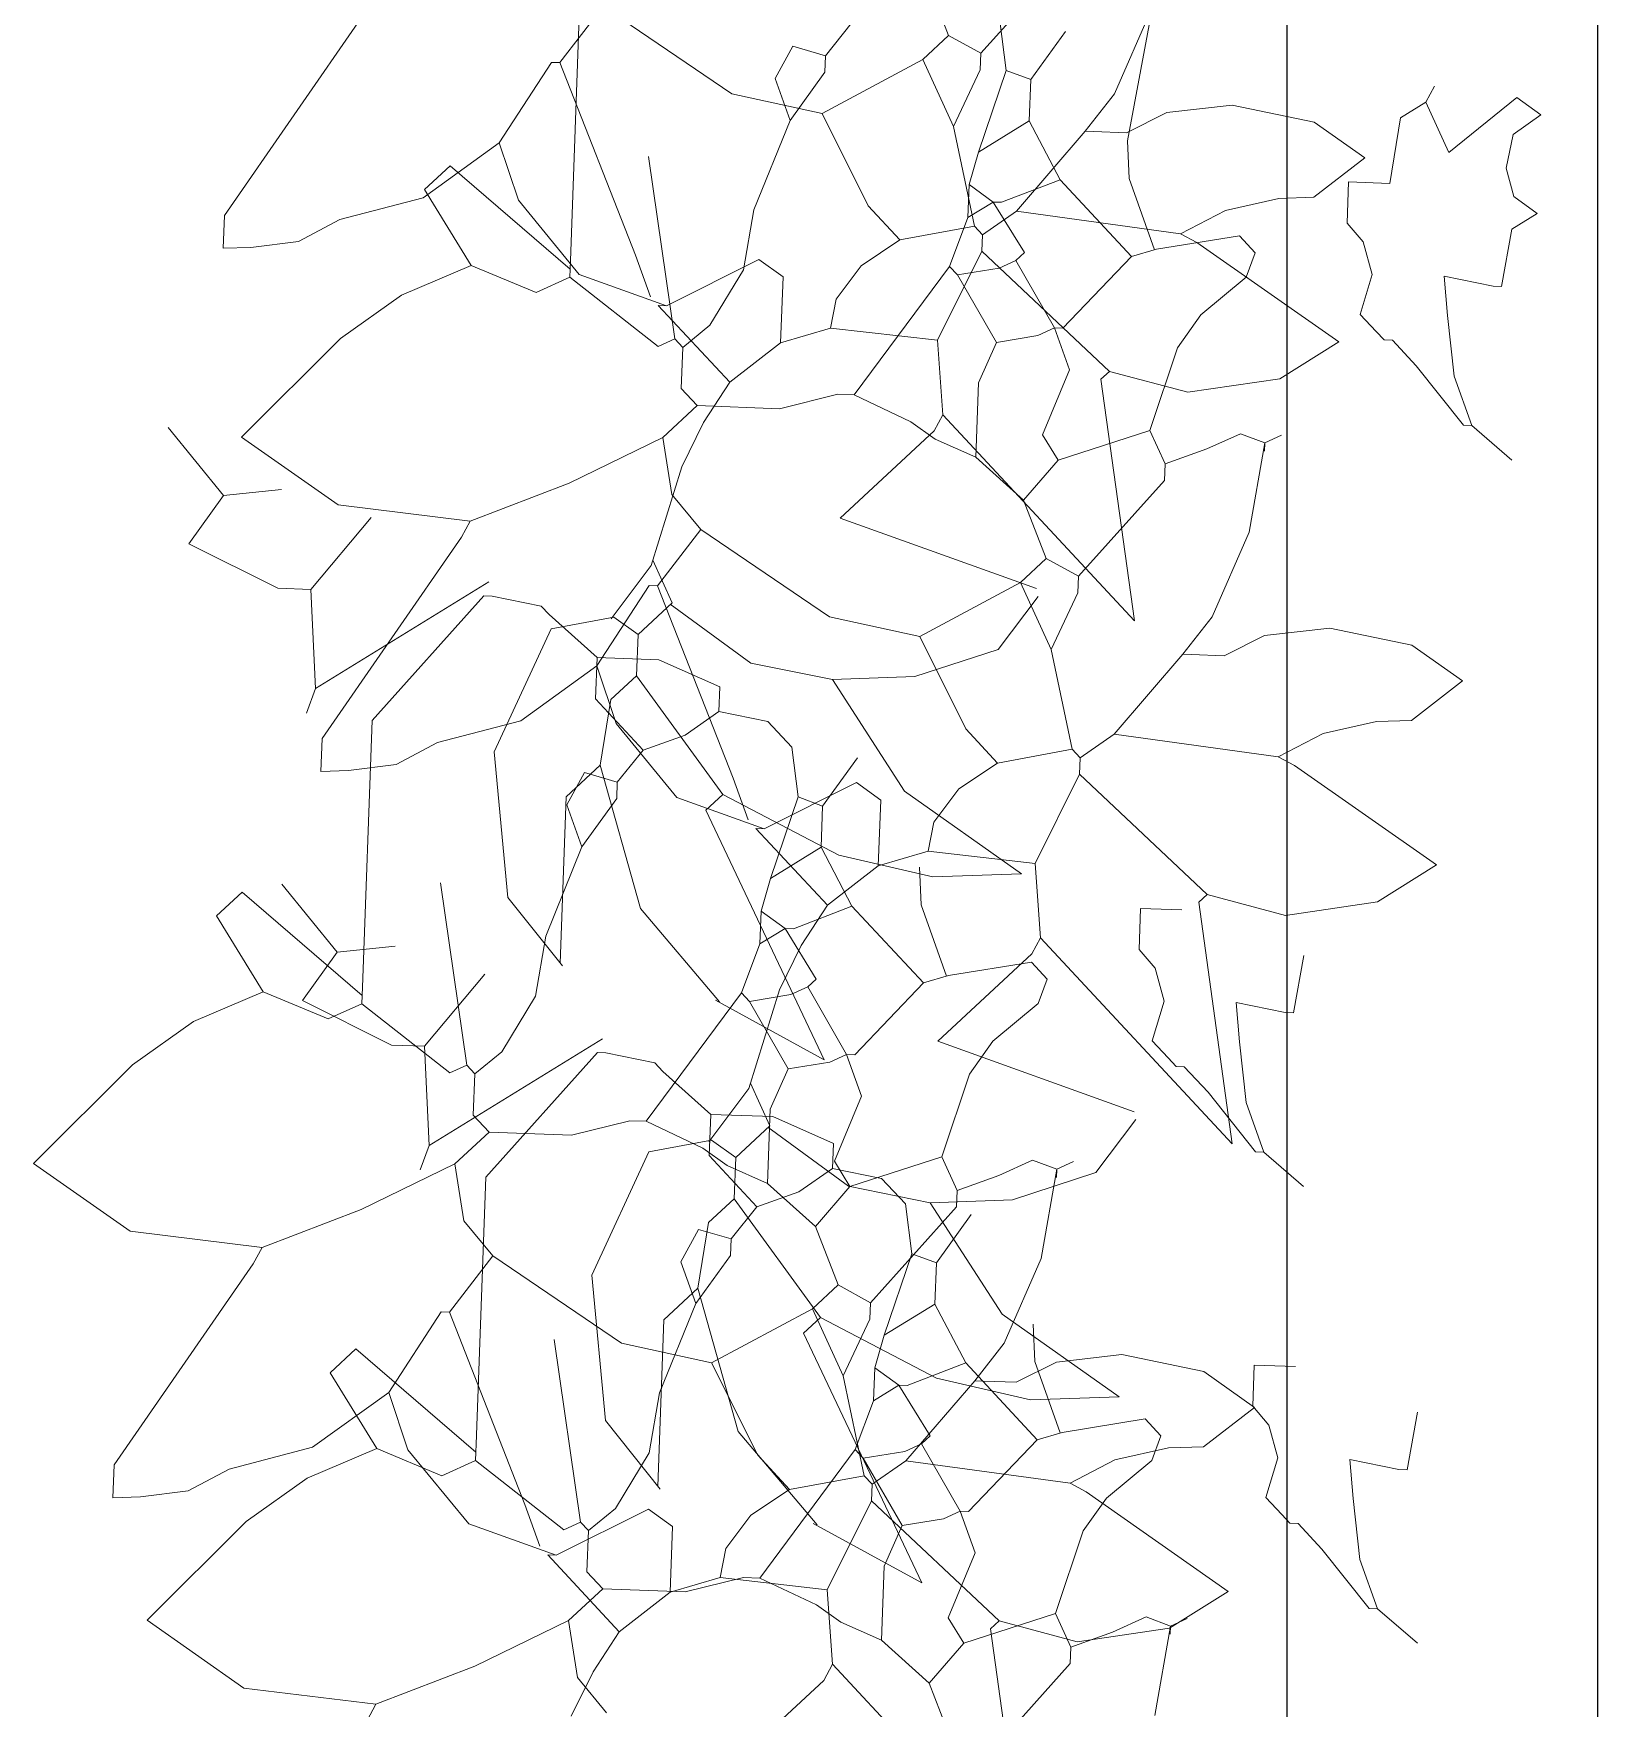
# Model space of a CAD drawing. Header units: millimetres. Extents: x 2667 to 2848, y -1 to 1765.
# Drawn here: x 2814.498 to 2815.001, y 1729.301 to 1729.84 of the extents above; entities that cross this region are included whole.
import ezdxf

# ---------------------------------------------------------------- set-up
doc = ezdxf.new("R2010")
doc.units = ezdxf.units.MM
doc.layers.add('PROIEZIONI', color=145, linetype='Continuous')
doc.layers.add('VERDE_giardino', color=74, linetype='Continuous', lineweight=9)

msp = doc.modelspace()

# ---------------------------------------------------------------- linework, layer by layer
at = {"layer": 'PROIEZIONI'}
for p, q in [((2814.90139, 1744.90356), (2814.90139, 1727.16743)), ((2815.00139, 1744.90356), (2815.00139, 1727.16743)), ((2814.90139, 1736.7425), (2814.90139, 1719.00637)), ((2815.00139, 1736.7425), (2815.00139, 1719.00637))]:
    msp.add_line(p, q, dxfattribs=at)
at = {"layer": 'VERDE_giardino'}
for p, q in [((2814.80301, 1729.83372), (2814.83067, 1729.86455)), ((2814.78533, 1729.85824), (2814.7926, 1729.83941)), ((2814.86003, 1729.85823), (2814.85015, 1729.80551)), ((2814.67407, 1729.85279), (2814.67094, 1729.76692)), ((2814.55963, 1729.78156), (2814.60444, 1729.84626)), ((2814.66756, 1729.83069), (2814.68149, 1729.84877)), ((2814.68149, 1729.84877), (2814.72292, 1729.82071)), ((2814.8091, 1729.84416), (2814.81117, 1729.82816)), ((2814.84598, 1729.82069), (2814.8579, 1729.84791)), ((2814.75296, 1729.83293), (2814.7613, 1729.84324)), ((2814.78436, 1729.83175), (2814.7926, 1729.83941)), ((2814.7926, 1729.83941), (2814.80301, 1729.83372)), ((2814.81902, 1729.82522), (2814.83021, 1729.84073)), ((2814.73677, 1729.82556), (2814.74246, 1729.83597)), ((2814.74246, 1729.83597), (2814.75296, 1729.83293)), ((2814.80282, 1729.82842), (2814.80301, 1729.83372)), ((2814.64804, 1729.80487), (2814.66491, 1729.83079)), ((2814.66491, 1729.83079), (2814.66756, 1729.83069)), ((2814.66756, 1729.83069), (2814.69184, 1729.76878)), ((2814.75189, 1729.81436), (2814.78436, 1729.83175)), ((2814.75277, 1729.82763), (2814.75296, 1729.83293)), ((2814.78436, 1729.83175), (2814.79419, 1729.81015)), ((2814.79419, 1729.81015), (2814.80282, 1729.82842)), ((2814.80225, 1729.80194), (2814.81117, 1729.82816)), ((2814.81117, 1729.82816), (2814.81902, 1729.82522)), ((2814.74159, 1729.81212), (2814.73677, 1729.82556)), ((2814.74159, 1729.81212), (2814.75277, 1729.82763)), ((2814.81854, 1729.81197), (2814.81902, 1729.82522)), ((2814.94898, 1729.82314), (2814.94613, 1729.81793)), ((2814.72292, 1729.82071), (2814.75189, 1729.81436)), ((2814.83659, 1729.80861), (2814.84598, 1729.82069)), ((2814.88384, 1729.81704), (2814.86286, 1729.81463)), ((2814.91024, 1729.81154), (2814.88384, 1729.81704)), ((2814.93799, 1729.81292), (2814.94613, 1729.81793)), ((2814.94613, 1729.81793), (2814.95351, 1729.80174)), ((2814.95351, 1729.80174), (2814.97539, 1729.81952)), ((2814.97539, 1729.81952), (2814.98314, 1729.81393)), ((2814.72992, 1729.78335), (2814.74159, 1729.81212)), ((2814.75189, 1729.81436), (2814.76672, 1729.78462)), ((2814.80225, 1729.80194), (2814.81854, 1729.81197)), ((2814.81854, 1729.81197), (2814.82847, 1729.79303)), ((2814.86286, 1729.81463), (2814.84984, 1729.80813)), ((2814.93457, 1729.79182), (2814.93799, 1729.81292)), ((2814.97424, 1729.80754), (2814.98314, 1729.81393)), ((2814.79419, 1729.81015), (2814.80098, 1729.77806)), ((2814.81443, 1729.78288), (2814.83659, 1729.80861)), ((2814.83659, 1729.80861), (2814.83925, 1729.80851)), ((2814.84984, 1729.80813), (2814.83925, 1729.80851)), ((2814.92651, 1729.80003), (2814.91024, 1729.81154)), ((2814.97195, 1729.79674), (2814.97424, 1729.80754)), ((2814.62352, 1729.78719), (2814.64804, 1729.80487)), ((2814.6542, 1729.7864), (2814.64804, 1729.80487)), ((2814.79922, 1729.79144), (2814.80225, 1729.80194)), ((2814.85015, 1729.80551), (2814.85072, 1729.79345)), ((2814.62401, 1729.78986), (2814.63225, 1729.79753)), ((2814.63225, 1729.79753), (2814.67085, 1729.76427)), ((2814.70452, 1729.74181), (2814.69605, 1729.80051)), ((2814.92651, 1729.80003), (2814.91013, 1729.78736)), ((2814.97446, 1729.78758), (2814.97195, 1729.79674)), ((2814.79883, 1729.78084), (2814.79922, 1729.79144)), ((2814.79922, 1729.79144), (2814.80697, 1729.78585)), ((2814.80962, 1729.78575), (2814.82847, 1729.79303)), ((2814.82847, 1729.79303), (2814.85145, 1729.76831)), ((2814.85072, 1729.79345), (2814.85891, 1729.77049)), ((2814.92083, 1729.77905), (2814.92132, 1729.7923)), ((2814.92132, 1729.7923), (2814.93457, 1729.79182)), ((2814.59672, 1729.7802), (2814.62352, 1729.78719)), ((2814.63904, 1729.76543), (2814.62401, 1729.78986)), ((2814.67375, 1729.76253), (2814.6542, 1729.7864)), ((2814.79883, 1729.78084), (2814.80697, 1729.78585)), ((2814.80697, 1729.78585), (2814.81699, 1729.76956)), ((2814.80697, 1729.78585), (2814.80962, 1729.78575)), ((2814.88166, 1729.78312), (2814.8989, 1729.78702)), ((2814.8989, 1729.78702), (2814.91013, 1729.78736)), ((2814.98198, 1729.78213), (2814.97446, 1729.78758)), ((2814.55924, 1729.77095), (2814.55963, 1729.78156)), ((2814.59672, 1729.7802), (2814.5835, 1729.77313)), ((2814.72992, 1729.78335), (2814.72668, 1729.76407)), ((2814.76672, 1729.78462), (2814.77694, 1729.77364)), ((2814.79295, 1729.76514), (2814.79883, 1729.78084)), ((2814.80353, 1729.77532), (2814.81443, 1729.78288)), ((2814.81443, 1729.78288), (2814.86723, 1729.77565)), ((2814.86723, 1729.77565), (2814.88166, 1729.78312)), ((2814.97384, 1729.77712), (2814.98198, 1729.78213)), ((2814.77694, 1729.77364), (2814.80098, 1729.77806)), ((2814.80098, 1729.77806), (2814.80353, 1729.77532)), ((2814.80334, 1729.77002), (2814.80353, 1729.77532)), ((2814.8595, 1729.77067), (2814.88619, 1729.775)), ((2814.86723, 1729.77565), (2814.87244, 1729.77281)), ((2814.88619, 1729.775), (2814.8913, 1729.76951)), ((2814.92596, 1729.77303), (2814.92083, 1729.77905)), ((2814.97052, 1729.75867), (2814.97384, 1729.77712)), ((2814.56811, 1729.77126), (2814.55924, 1729.77095)), ((2814.5835, 1729.77313), (2814.56811, 1729.77126)), ((2814.69184, 1729.76878), (2814.69666, 1729.75533)), ((2814.77694, 1729.77364), (2814.7645, 1729.76532)), ((2814.78903, 1729.74135), (2814.80334, 1729.77002)), ((2814.80334, 1729.77002), (2814.8444, 1729.73137)), ((2814.81699, 1729.76956), (2814.81425, 1729.76701)), ((2814.85145, 1729.76831), (2814.8595, 1729.77067)), ((2814.87244, 1729.77281), (2814.91813, 1729.74083)), ((2814.8913, 1729.76951), (2814.88836, 1729.76166)), ((2814.92891, 1729.7625), (2814.92596, 1729.77303)), ((2814.61659, 1729.75589), (2814.63904, 1729.76543)), ((2814.63904, 1729.76543), (2814.65996, 1729.75671)), ((2814.67075, 1729.76163), (2814.67085, 1729.76427)), ((2814.67085, 1729.76427), (2814.67094, 1729.76692)), ((2814.70186, 1729.75249), (2814.73159, 1729.76733)), ((2814.72668, 1729.76407), (2814.71582, 1729.74618)), ((2814.73159, 1729.76733), (2814.73935, 1729.76173)), ((2814.7645, 1729.76532), (2814.75645, 1729.75464)), ((2814.76225, 1729.72379), (2814.79295, 1729.76514)), ((2814.79295, 1729.76514), (2814.79551, 1729.76238)), ((2814.79551, 1729.76238), (2814.80885, 1729.76456)), ((2814.80885, 1729.76456), (2814.81425, 1729.76701)), ((2814.81425, 1729.76701), (2814.82673, 1729.74532)), ((2814.82938, 1729.74523), (2814.85145, 1729.76831)), ((2814.65996, 1729.75671), (2814.67075, 1729.76163)), ((2814.67075, 1729.76163), (2814.69913, 1729.73936)), ((2814.70186, 1729.75249), (2814.67375, 1729.76253)), ((2814.73935, 1729.76173), (2814.73858, 1729.74053)), ((2814.79551, 1729.76238), (2814.80798, 1729.7407)), ((2814.88836, 1729.76166), (2814.87382, 1729.74954)), ((2814.92507, 1729.7497), (2814.92891, 1729.7625)), ((2814.95206, 1729.76199), (2814.96786, 1729.75876)), ((2814.95312, 1729.74937), (2814.95206, 1729.76199)), ((2814.96786, 1729.75876), (2814.97052, 1729.75867)), ((2814.59694, 1729.74198), (2814.61659, 1729.75589)), ((2814.69921, 1729.75259), (2814.72219, 1729.72786)), ((2814.69921, 1729.75259), (2814.70186, 1729.75249)), ((2814.75645, 1729.75464), (2814.75467, 1729.74525)), ((2814.87382, 1729.74954), (2814.86631, 1729.73894)), ((2814.93018, 1729.74421), (2814.92507, 1729.7497)), ((2814.95526, 1729.7298), (2814.95312, 1729.74937)), ((2814.56514, 1729.71024), (2814.59694, 1729.74198)), ((2814.69913, 1729.73936), (2814.70452, 1729.74181)), ((2814.70452, 1729.74181), (2814.70708, 1729.73907)), ((2814.71582, 1729.74618), (2814.70708, 1729.73907)), ((2814.73858, 1729.74053), (2814.75467, 1729.74525)), ((2814.75467, 1729.74525), (2814.78903, 1729.74135)), ((2814.80798, 1729.7407), (2814.82133, 1729.74287)), ((2814.82133, 1729.74287), (2814.82673, 1729.74532)), ((2814.82673, 1729.74532), (2814.83154, 1729.73188)), ((2814.82673, 1729.74532), (2814.82938, 1729.74523)), ((2814.93018, 1729.74421), (2814.93274, 1729.74146)), ((2814.70708, 1729.73907), (2814.7066, 1729.72582)), ((2814.72219, 1729.72786), (2814.73858, 1729.74053)), ((2814.78903, 1729.74135), (2814.79081, 1729.7174)), ((2814.8022, 1729.72764), (2814.80798, 1729.7407)), ((2814.86631, 1729.73894), (2814.85737, 1729.71236)), ((2814.91813, 1729.74083), (2814.89916, 1729.72899)), ((2814.93274, 1729.74146), (2814.93538, 1729.74136)), ((2814.93538, 1729.74136), (2814.94304, 1729.73312)), ((2814.83154, 1729.73188), (2814.82282, 1729.71097)), ((2814.84164, 1729.72881), (2814.8444, 1729.73137)), ((2814.86955, 1729.72463), (2814.8444, 1729.73137)), ((2814.94304, 1729.73312), (2814.95827, 1729.714)), ((2814.7066, 1729.72582), (2814.7117, 1729.72033)), ((2814.72219, 1729.72786), (2814.71376, 1729.7149)), ((2814.80133, 1729.70379), (2814.8022, 1729.72764)), ((2814.85246, 1729.65109), (2814.84164, 1729.72881)), ((2814.89916, 1729.72899), (2814.86955, 1729.72463)), ((2814.96092, 1729.7139), (2814.95526, 1729.7298)), ((2814.70072, 1729.71011), (2814.7117, 1729.72033)), ((2814.7117, 1729.72033), (2814.73821, 1729.71936)), ((2814.73821, 1729.71936), (2814.75695, 1729.72398)), ((2814.75695, 1729.72398), (2814.76225, 1729.72379)), ((2814.76225, 1729.72379), (2814.78051, 1729.71516)), ((2814.71376, 1729.7149), (2814.70674, 1729.70068)), ((2814.78051, 1729.71516), (2814.78827, 1729.70958)), ((2814.78797, 1729.7122), (2814.79081, 1729.7174)), ((2814.79081, 1729.7174), (2814.85246, 1729.65109)), ((2814.55935, 1729.69141), (2814.54157, 1729.71329)), ((2814.59626, 1729.68839), (2814.56514, 1729.71024)), ((2814.70072, 1729.71011), (2814.67056, 1729.69543)), ((2814.70362, 1729.69179), (2814.70072, 1729.71011)), ((2814.75775, 1729.6841), (2814.78797, 1729.7122)), ((2814.78827, 1729.70958), (2814.80133, 1729.70379)), ((2814.82282, 1729.71097), (2814.82783, 1729.70283)), ((2814.82783, 1729.70283), (2814.85737, 1729.71236)), ((2814.85737, 1729.71236), (2814.86228, 1729.70157)), ((2814.87573, 1729.70639), (2814.88652, 1729.7113)), ((2814.88652, 1729.7113), (2814.89437, 1729.70836)), ((2814.89437, 1729.70836), (2814.89977, 1729.71082)), ((2814.95827, 1729.714), (2814.96092, 1729.7139)), ((2814.96092, 1729.7139), (2814.97378, 1729.70282)), ((2814.86228, 1729.70157), (2814.87573, 1729.70639)), ((2814.88932, 1729.67962), (2814.89437, 1729.70836)), ((2814.89428, 1729.70572), (2814.89437, 1729.70836)), ((2814.70674, 1729.70068), (2814.6969, 1729.66887)), ((2814.80133, 1729.70379), (2814.81675, 1729.68996)), ((2814.81675, 1729.68996), (2814.82783, 1729.70283)), ((2814.86209, 1729.69627), (2814.86228, 1729.70157)), ((2814.55935, 1729.69141), (2814.578, 1729.69338)), ((2814.67056, 1729.69543), (2814.6387, 1729.68318)), ((2814.83443, 1729.66543), (2814.86209, 1729.69627)), ((2814.55935, 1729.69141), (2814.54816, 1729.67589)), ((2814.6387, 1729.68318), (2814.59626, 1729.68839)), ((2814.71291, 1729.68048), (2814.70362, 1729.69179)), ((2814.81675, 1729.68996), (2814.82403, 1729.67112)), ((2814.58744, 1729.66119), (2814.60686, 1729.68437)), ((2814.63586, 1729.67798), (2814.6387, 1729.68318)), ((2814.82091, 1729.66145), (2814.75775, 1729.6841)), ((2814.59105, 1729.61327), (2814.63586, 1729.67798)), ((2814.69898, 1729.6624), (2814.71291, 1729.68048)), ((2814.71291, 1729.68048), (2814.75434, 1729.65243)), ((2814.8774, 1729.6524), (2814.88932, 1729.67962)), ((2814.54816, 1729.67589), (2814.57684, 1729.66158)), ((2814.6969, 1729.66887), (2814.68402, 1729.65179)), ((2814.69744, 1729.67061), (2814.70368, 1729.65689)), ((2814.81579, 1729.66346), (2814.82403, 1729.67112)), ((2814.82403, 1729.67112), (2814.83443, 1729.66543)), ((2814.57684, 1729.66158), (2814.58744, 1729.66119)), ((2814.58744, 1729.66119), (2814.58893, 1729.62929)), ((2814.58893, 1729.62929), (2814.64468, 1729.66361)), ((2814.67947, 1729.63658), (2814.69633, 1729.6625)), ((2814.69633, 1729.6625), (2814.69898, 1729.6624)), ((2814.69898, 1729.6624), (2814.72326, 1729.60049)), ((2814.78331, 1729.64607), (2814.81579, 1729.66346)), ((2814.81579, 1729.66346), (2814.82561, 1729.64187)), ((2814.83424, 1729.66014), (2814.83443, 1729.66543)), ((2814.64309, 1729.65916), (2814.60713, 1729.61907)), ((2814.64575, 1729.65907), (2814.64309, 1729.65916)), ((2814.64575, 1729.65907), (2814.66155, 1729.65584)), ((2814.66155, 1729.65584), (2814.6641, 1729.65309)), ((2814.70368, 1729.65689), (2814.6927, 1729.64667)), ((2814.72895, 1729.63748), (2814.70308, 1729.65646)), ((2814.80857, 1729.64189), (2814.82141, 1729.65893)), ((2814.82561, 1729.64187), (2814.83424, 1729.66014)), ((2814.6641, 1729.65309), (2814.67952, 1729.63926)), ((2814.66476, 1729.64854), (2814.68494, 1729.65226)), ((2814.68494, 1729.65226), (2814.6927, 1729.64667)), ((2814.75434, 1729.65243), (2814.78331, 1729.64607)), ((2814.86801, 1729.64032), (2814.8774, 1729.6524)), ((2814.66476, 1729.64854), (2814.64643, 1729.60891)), ((2814.69222, 1729.63342), (2814.6927, 1729.64667)), ((2814.78331, 1729.64607), (2814.79815, 1729.61633)), ((2814.89428, 1729.64634), (2814.88127, 1729.63984)), ((2814.91526, 1729.64875), (2814.89428, 1729.64634)), ((2814.94166, 1729.64326), (2814.91526, 1729.64875)), ((2814.67952, 1729.63926), (2814.67904, 1729.62601)), ((2814.67952, 1729.63926), (2814.69943, 1729.63858)), ((2814.78176, 1729.63315), (2814.80857, 1729.64189)), ((2814.82561, 1729.64187), (2814.8324, 1729.60978)), ((2814.84585, 1729.6146), (2814.86801, 1729.64032)), ((2814.86801, 1729.64032), (2814.87067, 1729.64023)), ((2814.88127, 1729.63984), (2814.87067, 1729.64023)), ((2814.95793, 1729.63174), (2814.94166, 1729.64326)), ((2814.65494, 1729.6189), (2814.67947, 1729.63658)), ((2814.68562, 1729.61811), (2814.67947, 1729.63658)), ((2814.69943, 1729.63858), (2814.71898, 1729.62986)), ((2814.75525, 1729.63217), (2814.72895, 1729.63748)), ((2814.58893, 1729.62929), (2814.58599, 1729.62144)), ((2814.68398, 1729.62576), (2814.69222, 1729.63342)), ((2814.69222, 1729.63342), (2814.72002, 1729.59525)), ((2814.71869, 1729.62191), (2814.71898, 1729.62986)), ((2814.75525, 1729.63217), (2814.78176, 1729.63315)), ((2814.77839, 1729.59632), (2814.75525, 1729.63217)), ((2814.95793, 1729.63174), (2814.94155, 1729.61907)), ((2814.67904, 1729.62601), (2814.69436, 1729.60953)), ((2814.68056, 1729.60465), (2814.68398, 1729.62576)), ((2814.60713, 1729.61907), (2814.604, 1729.53321)), ((2814.62814, 1729.61192), (2814.65494, 1729.6189)), ((2814.70517, 1729.59424), (2814.68562, 1729.61811)), ((2814.70781, 1729.61435), (2814.71869, 1729.62191)), ((2814.71869, 1729.62191), (2814.7345, 1729.61869)), ((2814.7345, 1729.61869), (2814.74216, 1729.61044)), ((2814.91308, 1729.61483), (2814.93032, 1729.61874)), ((2814.93032, 1729.61874), (2814.94155, 1729.61907)), ((2814.59066, 1729.60267), (2814.59105, 1729.61327)), ((2814.69436, 1729.60953), (2814.70781, 1729.61435)), ((2814.79815, 1729.61633), (2814.80836, 1729.60535)), ((2814.83495, 1729.60703), (2814.84585, 1729.6146)), ((2814.84585, 1729.6146), (2814.89866, 1729.60736)), ((2814.89866, 1729.60736), (2814.91308, 1729.61483)), ((2814.62814, 1729.61192), (2814.61492, 1729.60485)), ((2814.64643, 1729.60891), (2814.65084, 1729.56208)), ((2814.68602, 1729.59922), (2814.69436, 1729.60953)), ((2814.74216, 1729.61044), (2814.74423, 1729.59445)), ((2814.75208, 1729.5915), (2814.76327, 1729.60702)), ((2814.80836, 1729.60535), (2814.8324, 1729.60978)), ((2814.8324, 1729.60978), (2814.83495, 1729.60703)), ((2814.83476, 1729.60173), (2814.83495, 1729.60703)), ((2814.89866, 1729.60736), (2814.90386, 1729.60452)), ((2814.59953, 1729.60297), (2814.59066, 1729.60267)), ((2814.61492, 1729.60485), (2814.59953, 1729.60297)), ((2814.66956, 1729.59444), (2814.68056, 1729.60465)), ((2814.66983, 1729.59185), (2814.67552, 1729.60225)), ((2814.67552, 1729.60225), (2814.68602, 1729.59922)), ((2814.69349, 1729.55858), (2814.68056, 1729.60465)), ((2814.80836, 1729.60535), (2814.79592, 1729.59703)), ((2814.82045, 1729.57306), (2814.83476, 1729.60173)), ((2814.83476, 1729.60173), (2814.87582, 1729.56309)), ((2814.90386, 1729.60452), (2814.94955, 1729.57254)), ((2814.68583, 1729.59392), (2814.68602, 1729.59922)), ((2814.72326, 1729.60049), (2814.72808, 1729.58704)), ((2814.73329, 1729.5842), (2814.76301, 1729.59904)), ((2814.76301, 1729.59904), (2814.77077, 1729.59345)), ((2814.81612, 1729.56967), (2814.77839, 1729.59632)), ((2814.79592, 1729.59703), (2814.78787, 1729.58636)), ((2814.66761, 1729.54092), (2814.66956, 1729.59444)), ((2814.67465, 1729.5784), (2814.66983, 1729.59185)), ((2814.67465, 1729.5784), (2814.68583, 1729.59392)), ((2814.73329, 1729.5842), (2814.70517, 1729.59424)), ((2814.72002, 1729.59525), (2814.71452, 1729.59014)), ((2814.72002, 1729.59525), (2814.75726, 1729.5757)), ((2814.73531, 1729.56823), (2814.74423, 1729.59445)), ((2814.74423, 1729.59445), (2814.75208, 1729.5915)), ((2814.7516, 1729.57826), (2814.75208, 1729.5915)), ((2814.77077, 1729.59345), (2814.77, 1729.57224)), ((2814.71452, 1729.59014), (2814.75262, 1729.50985)), ((2814.78787, 1729.58636), (2814.78609, 1729.57697)), ((2814.73063, 1729.5843), (2814.75361, 1729.55958)), ((2814.73063, 1729.5843), (2814.73329, 1729.5842)), ((2814.66298, 1729.54964), (2814.67465, 1729.5784)), ((2814.73531, 1729.56823), (2814.7516, 1729.57826)), ((2814.7516, 1729.57826), (2814.76153, 1729.55931)), ((2814.75726, 1729.5757), (2814.78757, 1729.56877)), ((2814.77, 1729.57224), (2814.78609, 1729.57697)), ((2814.78609, 1729.57697), (2814.82045, 1729.57306)), ((2814.75361, 1729.55958), (2814.77, 1729.57224)), ((2814.78321, 1729.57179), (2814.78378, 1729.55974)), ((2814.78757, 1729.56877), (2814.81612, 1729.56967)), ((2814.82045, 1729.57306), (2814.82223, 1729.54912)), ((2814.94955, 1729.57254), (2814.93058, 1729.5607)), ((2814.55707, 1729.55615), (2814.56531, 1729.56381)), ((2814.56531, 1729.56381), (2814.60391, 1729.53056)), ((2814.59594, 1729.54444), (2814.57815, 1729.56632)), ((2814.63759, 1729.5081), (2814.62911, 1729.5668)), ((2814.73228, 1729.55773), (2814.73531, 1729.56823)), ((2814.65084, 1729.56208), (2814.66837, 1729.54005)), ((2814.71887, 1729.52849), (2814.69349, 1729.55858)), ((2814.74268, 1729.55204), (2814.76153, 1729.55931)), ((2814.75361, 1729.55958), (2814.74518, 1729.54661)), ((2814.76153, 1729.55931), (2814.78451, 1729.53459)), ((2814.78378, 1729.55974), (2814.79197, 1729.53677)), ((2814.85389, 1729.54533), (2814.85438, 1729.55859)), ((2814.85438, 1729.55859), (2814.86763, 1729.55811)), ((2814.87307, 1729.56053), (2814.87582, 1729.56309)), ((2814.88388, 1729.4828), (2814.87307, 1729.56053)), ((2814.90097, 1729.55634), (2814.87582, 1729.56309)), ((2814.93058, 1729.5607), (2814.90097, 1729.55634)), ((2814.57211, 1729.53172), (2814.55707, 1729.55615)), ((2814.73189, 1729.54713), (2814.73228, 1729.55773)), ((2814.73228, 1729.55773), (2814.74003, 1729.55213)), ((2814.66298, 1729.54964), (2814.65974, 1729.53035)), ((2814.73189, 1729.54713), (2814.74003, 1729.55213)), ((2814.74003, 1729.55213), (2814.75005, 1729.53585)), ((2814.74003, 1729.55213), (2814.74268, 1729.55204)), ((2814.81939, 1729.54391), (2814.82223, 1729.54912)), ((2814.82223, 1729.54912), (2814.88388, 1729.4828)), ((2814.59594, 1729.54444), (2814.58475, 1729.52892)), ((2814.59594, 1729.54444), (2814.61458, 1729.54641)), ((2814.72601, 1729.53142), (2814.73189, 1729.54713)), ((2814.74518, 1729.54661), (2814.73816, 1729.5324)), ((2814.78917, 1729.51582), (2814.81939, 1729.54391)), ((2814.85903, 1729.53932), (2814.85389, 1729.54533)), ((2814.90358, 1729.52495), (2814.9069, 1729.5434)), ((2814.62402, 1729.51422), (2814.64345, 1729.5374)), ((2814.78451, 1729.53459), (2814.79256, 1729.53696)), ((2814.79256, 1729.53696), (2814.81925, 1729.54129)), ((2814.81925, 1729.54129), (2814.82436, 1729.5358)), ((2814.86197, 1729.52878), (2814.85903, 1729.53932)), ((2814.54965, 1729.52218), (2814.57211, 1729.53172)), ((2814.57211, 1729.53172), (2814.59302, 1729.523)), ((2814.60391, 1729.53056), (2814.604, 1729.53321)), ((2814.69532, 1729.49007), (2814.72601, 1729.53142)), ((2814.72601, 1729.53142), (2814.72857, 1729.52867)), ((2814.73816, 1729.5324), (2814.72832, 1729.50058)), ((2814.74191, 1729.53084), (2814.74731, 1729.5333)), ((2814.75005, 1729.53585), (2814.74731, 1729.5333)), ((2814.74731, 1729.5333), (2814.75979, 1729.51161)), ((2814.76244, 1729.51151), (2814.78451, 1729.53459)), ((2814.82436, 1729.5358), (2814.82142, 1729.52794)), ((2814.58475, 1729.52892), (2814.61342, 1729.51461)), ((2814.59302, 1729.523), (2814.60381, 1729.52791)), ((2814.60381, 1729.52791), (2814.60391, 1729.53056)), ((2814.60381, 1729.52791), (2814.63219, 1729.50565)), ((2814.65974, 1729.53035), (2814.64888, 1729.51247)), ((2814.7176, 1729.529), (2814.75262, 1729.50985)), ((2814.72857, 1729.52867), (2814.74191, 1729.53084)), ((2814.72857, 1729.52867), (2814.74104, 1729.50699)), ((2814.82142, 1729.52794), (2814.80688, 1729.51583)), ((2814.85814, 1729.51599), (2814.86197, 1729.52878)), ((2814.88512, 1729.52827), (2814.90092, 1729.52505)), ((2814.88618, 1729.51566), (2814.88512, 1729.52827)), ((2814.53, 1729.50827), (2814.54965, 1729.52218)), ((2814.90092, 1729.52505), (2814.90358, 1729.52495)), ((2814.62552, 1729.48232), (2814.68127, 1729.51664)), ((2814.85233, 1729.49316), (2814.78917, 1729.51582)), ((2814.80688, 1729.51583), (2814.79937, 1729.50522)), ((2814.86325, 1729.5105), (2814.85814, 1729.51599)), ((2814.88832, 1729.49609), (2814.88618, 1729.51566)), ((2814.61342, 1729.51461), (2814.62402, 1729.51422)), ((2814.62402, 1729.51422), (2814.62552, 1729.48232)), ((2814.64888, 1729.51247), (2814.64014, 1729.50536)), ((2814.67968, 1729.51219), (2814.64372, 1729.47211)), ((2814.68233, 1729.5121), (2814.67968, 1729.51219)), ((2814.68233, 1729.5121), (2814.69814, 1729.50887)), ((2814.75439, 1729.50915), (2814.75979, 1729.51161)), ((2814.75979, 1729.51161), (2814.7646, 1729.49817)), ((2814.75979, 1729.51161), (2814.76244, 1729.51151)), ((2814.86325, 1729.5105), (2814.8658, 1729.50775)), ((2814.4982, 1729.47653), (2814.53, 1729.50827)), ((2814.63219, 1729.50565), (2814.63759, 1729.5081)), ((2814.63759, 1729.5081), (2814.64014, 1729.50536)), ((2814.64014, 1729.50536), (2814.63966, 1729.4921)), ((2814.69814, 1729.50887), (2814.70069, 1729.50613)), ((2814.70069, 1729.50613), (2814.71611, 1729.49229)), ((2814.73526, 1729.49393), (2814.74104, 1729.50699)), ((2814.74104, 1729.50699), (2814.75439, 1729.50915)), ((2814.79937, 1729.50522), (2814.79043, 1729.47865)), ((2814.8658, 1729.50775), (2814.86844, 1729.50765)), ((2814.86844, 1729.50765), (2814.87611, 1729.49941)), ((2814.72832, 1729.50058), (2814.71544, 1729.4835)), ((2814.72886, 1729.50232), (2814.7351, 1729.4886)), ((2814.87611, 1729.49941), (2814.89133, 1729.48028)), ((2814.73439, 1729.47008), (2814.73526, 1729.49393)), ((2814.7646, 1729.49817), (2814.75588, 1729.47726)), ((2814.89399, 1729.48018), (2814.88832, 1729.49609)), ((2814.63966, 1729.4921), (2814.64476, 1729.48661)), ((2814.67127, 1729.48565), (2814.69001, 1729.49027)), ((2814.69001, 1729.49027), (2814.69532, 1729.49007)), ((2814.69532, 1729.49007), (2814.71358, 1729.48145)), ((2814.71611, 1729.49229), (2814.71562, 1729.47904)), ((2814.71611, 1729.49229), (2814.73602, 1729.49161)), ((2814.7351, 1729.4886), (2814.72412, 1729.47838)), ((2814.73602, 1729.49161), (2814.75557, 1729.48289)), ((2814.83999, 1729.47361), (2814.85283, 1729.49064)), ((2814.63378, 1729.47639), (2814.64476, 1729.48661)), ((2814.64476, 1729.48661), (2814.67127, 1729.48565)), ((2814.69618, 1729.48025), (2814.71636, 1729.48397)), ((2814.71636, 1729.48397), (2814.72412, 1729.47838)), ((2814.76037, 1729.46919), (2814.7345, 1729.48817)), ((2814.75528, 1729.47494), (2814.75557, 1729.48289)), ((2814.62552, 1729.48232), (2814.62257, 1729.47447)), ((2814.69618, 1729.48025), (2814.67785, 1729.44062)), ((2814.71358, 1729.48145), (2814.72133, 1729.47586)), ((2814.71562, 1729.47904), (2814.73094, 1729.46256)), ((2814.72364, 1729.46514), (2814.72412, 1729.47838)), ((2814.76089, 1729.46911), (2814.79043, 1729.47865)), ((2814.79043, 1729.47865), (2814.79534, 1729.46786)), ((2814.80879, 1729.47268), (2814.81958, 1729.47759)), ((2814.81958, 1729.47759), (2814.82744, 1729.47465)), ((2814.89133, 1729.48028), (2814.89399, 1729.48018)), ((2814.89399, 1729.48018), (2814.90685, 1729.4691)), ((2814.52932, 1729.45468), (2814.4982, 1729.47653)), ((2814.63378, 1729.47639), (2814.60362, 1729.46172)), ((2814.63668, 1729.45808), (2814.63378, 1729.47639)), ((2814.64372, 1729.47211), (2814.64059, 1729.38624)), ((2814.72133, 1729.47586), (2814.73439, 1729.47008)), ((2814.74439, 1729.46738), (2814.75528, 1729.47494)), ((2814.75528, 1729.47494), (2814.77108, 1729.47172)), ((2814.75588, 1729.47726), (2814.76089, 1729.46911)), ((2814.79534, 1729.46786), (2814.80879, 1729.47268)), ((2814.81319, 1729.46486), (2814.83999, 1729.47361)), ((2814.82238, 1729.4459), (2814.82744, 1729.47465)), ((2814.82734, 1729.472), (2814.82744, 1729.47465)), ((2814.82744, 1729.47465), (2814.83284, 1729.4771)), ((2814.73094, 1729.46256), (2814.74439, 1729.46738)), ((2814.73439, 1729.47008), (2814.74981, 1729.45624)), ((2814.74981, 1729.45624), (2814.76089, 1729.46911)), ((2814.78667, 1729.46388), (2814.76037, 1729.46919)), ((2814.77108, 1729.47172), (2814.77875, 1729.46348)), ((2814.79515, 1729.46255), (2814.79534, 1729.46786)), ((2814.60362, 1729.46172), (2814.57176, 1729.44947)), ((2814.7154, 1729.45747), (2814.72364, 1729.46514)), ((2814.72261, 1729.45225), (2814.73094, 1729.46256)), ((2814.72364, 1729.46514), (2814.75144, 1729.42697)), ((2814.76749, 1729.43172), (2814.79515, 1729.46255)), ((2814.77875, 1729.46348), (2814.78081, 1729.44748)), ((2814.78667, 1729.46388), (2814.81319, 1729.46486)), ((2814.80981, 1729.42804), (2814.78667, 1729.46388)), ((2814.64597, 1729.44676), (2814.63668, 1729.45808)), ((2814.71198, 1729.43637), (2814.7154, 1729.45747)), ((2814.74981, 1729.45624), (2814.75709, 1729.43741)), ((2814.78867, 1729.44453), (2814.79985, 1729.46005)), ((2814.57176, 1729.44947), (2814.52932, 1729.45468)), ((2814.70642, 1729.44488), (2814.71211, 1729.45528)), ((2814.71211, 1729.45528), (2814.72261, 1729.45225)), ((2814.72241, 1729.44695), (2814.72261, 1729.45225)), ((2814.56892, 1729.44426), (2814.57176, 1729.44947)), ((2814.63204, 1729.42869), (2814.64597, 1729.44676)), ((2814.64597, 1729.44676), (2814.68741, 1729.41871)), ((2814.71124, 1729.43143), (2814.72241, 1729.44695)), ((2814.7719, 1729.42126), (2814.78081, 1729.44748)), ((2814.78081, 1729.44748), (2814.78867, 1729.44453)), ((2814.81046, 1729.41869), (2814.82238, 1729.4459)), ((2814.52411, 1729.37956), (2814.56892, 1729.44426)), ((2814.67785, 1729.44062), (2814.68226, 1729.3938)), ((2814.71124, 1729.43143), (2814.70642, 1729.44488)), ((2814.78818, 1729.43129), (2814.78867, 1729.44453)), ((2814.70098, 1729.42615), (2814.71198, 1729.43637)), ((2814.72491, 1729.3903), (2814.71198, 1729.43637)), ((2814.74885, 1729.42974), (2814.75709, 1729.43741)), ((2814.75709, 1729.43741), (2814.76749, 1729.43172)), ((2814.69957, 1729.40267), (2814.71124, 1729.43143)), ((2814.71637, 1729.41235), (2814.74885, 1729.42974)), ((2814.74885, 1729.42974), (2814.75867, 1729.40815)), ((2814.7673, 1729.42642), (2814.76749, 1729.43172)), ((2814.7719, 1729.42126), (2814.78818, 1729.43129)), ((2814.78818, 1729.43129), (2814.79811, 1729.41234)), ((2814.61253, 1729.40287), (2814.62939, 1729.42879)), ((2814.62939, 1729.42879), (2814.63204, 1729.42869)), ((2814.63204, 1729.42869), (2814.65632, 1729.36678)), ((2814.69903, 1729.37264), (2814.70098, 1729.42615)), ((2814.75144, 1729.42697), (2814.74594, 1729.42186)), ((2814.75144, 1729.42697), (2814.78868, 1729.40742)), ((2814.75867, 1729.40815), (2814.7673, 1729.42642)), ((2814.84754, 1729.40138), (2814.80981, 1729.42804)), ((2814.81979, 1729.42483), (2814.82037, 1729.41277)), ((2814.67417, 1729.36113), (2814.6657, 1729.41983)), ((2814.68741, 1729.41871), (2814.71637, 1729.41235)), ((2814.74594, 1729.42186), (2814.78405, 1729.34157)), ((2814.76886, 1729.41076), (2814.7719, 1729.42126)), ((2814.80107, 1729.40661), (2814.81046, 1729.41869)), ((2814.59366, 1729.40918), (2814.6019, 1729.41684)), ((2814.6019, 1729.41684), (2814.64049, 1729.38359)), ((2814.84832, 1729.41504), (2814.82734, 1729.41263)), ((2814.87472, 1729.40954), (2814.84832, 1729.41504)), ((2814.60869, 1729.38475), (2814.59366, 1729.40918)), ((2814.71637, 1729.41235), (2814.73121, 1729.38262)), ((2814.75867, 1729.40815), (2814.76546, 1729.37606)), ((2814.76848, 1729.40016), (2814.76886, 1729.41076)), ((2814.76886, 1729.41076), (2814.77662, 1729.40517)), ((2814.77927, 1729.40507), (2814.79811, 1729.41234)), ((2814.78868, 1729.40742), (2814.81899, 1729.40048)), ((2814.79811, 1729.41234), (2814.8211, 1729.38762)), ((2814.82734, 1729.41263), (2814.81433, 1729.40613)), ((2814.82037, 1729.41277), (2814.82856, 1729.38981)), ((2814.89099, 1729.39803), (2814.87472, 1729.40954)), ((2814.89048, 1729.39837), (2814.89096, 1729.41162)), ((2814.89096, 1729.41162), (2814.90422, 1729.41114)), ((2814.588, 1729.38519), (2814.61253, 1729.40287)), ((2814.61868, 1729.3844), (2814.61253, 1729.40287)), ((2814.69957, 1729.40267), (2814.69633, 1729.38338)), ((2814.76848, 1729.40016), (2814.77662, 1729.40517)), ((2814.77662, 1729.40517), (2814.78664, 1729.38888)), ((2814.77662, 1729.40517), (2814.77927, 1729.40507)), ((2814.77891, 1729.38088), (2814.80107, 1729.40661)), ((2814.80107, 1729.40661), (2814.80373, 1729.40651)), ((2814.81433, 1729.40613), (2814.80373, 1729.40651)), ((2814.76259, 1729.38445), (2814.76848, 1729.40016)), ((2814.81899, 1729.40048), (2814.84754, 1729.40138)), ((2814.89099, 1729.39803), (2814.87461, 1729.38536)), ((2814.89561, 1729.39235), (2814.89048, 1729.39837)), ((2814.68226, 1729.3938), (2814.69979, 1729.37177)), ((2814.82915, 1729.38999), (2814.85584, 1729.39432)), ((2814.85584, 1729.39432), (2814.86095, 1729.38883)), ((2814.89855, 1729.38181), (2814.89561, 1729.39235)), ((2814.94016, 1729.37798), (2814.94349, 1729.39644)), ((2814.64049, 1729.38359), (2814.64059, 1729.38624)), ((2814.7503, 1729.3602), (2814.72491, 1729.3903)), ((2814.7785, 1729.38387), (2814.7839, 1729.38633)), ((2814.78664, 1729.38888), (2814.7839, 1729.38633)), ((2814.7839, 1729.38633), (2814.79638, 1729.36464)), ((2814.79902, 1729.36454), (2814.8211, 1729.38762)), ((2814.8211, 1729.38762), (2814.82915, 1729.38999)), ((2814.86095, 1729.38883), (2814.858, 1729.38098)), ((2814.5612, 1729.3782), (2814.588, 1729.38519)), ((2814.58624, 1729.37521), (2814.60869, 1729.38475)), ((2814.60869, 1729.38475), (2814.62961, 1729.37603)), ((2814.63823, 1729.36053), (2814.61868, 1729.3844)), ((2814.62961, 1729.37603), (2814.6404, 1729.38094)), ((2814.6404, 1729.38094), (2814.64049, 1729.38359)), ((2814.6404, 1729.38094), (2814.66878, 1729.35868)), ((2814.69633, 1729.38338), (2814.68546, 1729.3655)), ((2814.73121, 1729.38262), (2814.74142, 1729.37164)), ((2814.7319, 1729.34311), (2814.76259, 1729.38445)), ((2814.76259, 1729.38445), (2814.76515, 1729.3817)), ((2814.76515, 1729.3817), (2814.7785, 1729.38387)), ((2814.76515, 1729.3817), (2814.77763, 1729.36002)), ((2814.76801, 1729.37332), (2814.77891, 1729.38088)), ((2814.77891, 1729.38088), (2814.83172, 1729.37365)), ((2814.83172, 1729.37365), (2814.84614, 1729.38112)), ((2814.858, 1729.38098), (2814.84346, 1729.36886)), ((2814.84614, 1729.38112), (2814.86338, 1729.38502)), ((2814.86338, 1729.38502), (2814.87461, 1729.38536)), ((2814.89472, 1729.36902), (2814.89855, 1729.38181)), ((2814.9217, 1729.38131), (2814.93751, 1729.37808)), ((2814.92277, 1729.36869), (2814.9217, 1729.38131)), ((2814.52372, 1729.36895), (2814.52411, 1729.37956)), ((2814.5612, 1729.3782), (2814.54798, 1729.37113)), ((2814.56658, 1729.3613), (2814.58624, 1729.37521)), ((2814.74142, 1729.37164), (2814.76546, 1729.37606)), ((2814.76546, 1729.37606), (2814.76801, 1729.37332)), ((2814.93751, 1729.37808), (2814.94016, 1729.37798)), ((2814.54798, 1729.37113), (2814.53259, 1729.36925)), ((2814.74142, 1729.37164), (2814.72898, 1729.36332)), ((2814.76782, 1729.36801), (2814.76801, 1729.37332)), ((2814.83172, 1729.37365), (2814.83692, 1729.37081)), ((2814.83692, 1729.37081), (2814.88261, 1729.33883)), ((2814.53259, 1729.36925), (2814.52372, 1729.36895)), ((2814.65632, 1729.36678), (2814.66114, 1729.35333)), ((2814.66635, 1729.35049), (2814.69607, 1729.36533)), ((2814.68546, 1729.3655), (2814.67673, 1729.35839)), ((2814.69607, 1729.36533), (2814.70383, 1729.35973)), ((2814.75351, 1729.33935), (2814.76782, 1729.36801)), ((2814.76782, 1729.36801), (2814.80888, 1729.32937)), ((2814.79098, 1729.36219), (2814.79638, 1729.36464)), ((2814.79638, 1729.36464), (2814.80119, 1729.3512)), ((2814.79638, 1729.36464), (2814.79902, 1729.36454)), ((2814.84346, 1729.36886), (2814.83595, 1729.35826)), ((2814.89983, 1729.36353), (2814.89472, 1729.36902)), ((2814.92491, 1729.34912), (2814.92277, 1729.36869)), ((2814.53479, 1729.32956), (2814.56658, 1729.3613)), ((2814.66635, 1729.35049), (2814.63823, 1729.36053)), ((2814.66878, 1729.35868), (2814.67417, 1729.36113)), ((2814.67417, 1729.36113), (2814.67673, 1729.35839)), ((2814.70383, 1729.35973), (2814.70306, 1729.33853)), ((2814.72898, 1729.36332), (2814.72093, 1729.35264)), ((2814.74903, 1729.36071), (2814.78405, 1729.34157)), ((2814.77185, 1729.34696), (2814.77763, 1729.36002)), ((2814.77763, 1729.36002), (2814.79098, 1729.36219)), ((2814.89983, 1729.36353), (2814.90238, 1729.36078)), ((2814.90238, 1729.36078), (2814.90503, 1729.36068)), ((2814.90503, 1729.36068), (2814.91269, 1729.35244)), ((2814.67673, 1729.35839), (2814.67625, 1729.34513)), ((2814.83595, 1729.35826), (2814.82702, 1729.33168)), ((2814.66369, 1729.35058), (2814.68667, 1729.32586)), ((2814.66369, 1729.35058), (2814.66635, 1729.35049)), ((2814.72093, 1729.35264), (2814.71915, 1729.34325)), ((2814.80119, 1729.3512), (2814.79247, 1729.33029)), ((2814.91269, 1729.35244), (2814.92792, 1729.33331)), ((2814.93057, 1729.33322), (2814.92491, 1729.34912)), ((2814.67625, 1729.34513), (2814.68135, 1729.33965)), ((2814.70306, 1729.33853), (2814.71915, 1729.34325)), ((2814.70786, 1729.33868), (2814.7266, 1729.3433)), ((2814.71915, 1729.34325), (2814.75351, 1729.33935)), ((2814.7266, 1729.3433), (2814.7319, 1729.34311)), ((2814.7319, 1729.34311), (2814.75016, 1729.33448)), ((2814.77098, 1729.32311), (2814.77185, 1729.34696)), ((2814.67037, 1729.32943), (2814.68135, 1729.33965)), ((2814.68135, 1729.33965), (2814.70786, 1729.33868)), ((2814.68667, 1729.32586), (2814.70306, 1729.33853)), ((2814.75351, 1729.33935), (2814.75529, 1729.3154)), ((2814.88261, 1729.33883), (2814.86364, 1729.32699)), ((2814.75016, 1729.33448), (2814.75792, 1729.32889)), ((2814.92792, 1729.33331), (2814.93057, 1729.33322)), ((2814.93057, 1729.33322), (2814.94343, 1729.32214)), ((2814.56591, 1729.30771), (2814.53479, 1729.32956)), ((2814.67037, 1729.32943), (2814.64021, 1729.31475)), ((2814.67327, 1729.31111), (2814.67037, 1729.32943)), ((2814.75792, 1729.32889), (2814.77098, 1729.32311)), ((2814.79247, 1729.33029), (2814.79748, 1729.32214)), ((2814.79748, 1729.32214), (2814.82702, 1729.33168)), ((2814.80613, 1729.32681), (2814.80888, 1729.32937)), ((2814.81694, 1729.24909), (2814.80613, 1729.32681)), ((2814.83403, 1729.32263), (2814.80888, 1729.32937)), ((2814.82702, 1729.33168), (2814.83193, 1729.32089)), ((2814.86364, 1729.32699), (2814.83403, 1729.32263)), ((2814.84538, 1729.32571), (2814.85617, 1729.33062)), ((2814.85617, 1729.33062), (2814.86402, 1729.32768)), ((2814.85896, 1729.29894), (2814.86402, 1729.32768)), ((2814.86393, 1729.32503), (2814.86402, 1729.32768)), ((2814.86402, 1729.32768), (2814.86942, 1729.33013)), ((2814.68667, 1729.32586), (2814.67824, 1729.3129)), ((2814.77098, 1729.32311), (2814.7864, 1729.30928)), ((2814.7864, 1729.30928), (2814.79748, 1729.32214)), ((2814.83193, 1729.32089), (2814.84538, 1729.32571)), ((2814.83174, 1729.31558), (2814.83193, 1729.32089)), ((2814.64021, 1729.31475), (2814.60835, 1729.3025)), ((2814.67824, 1729.3129), (2814.67122, 1729.29868)), ((2814.68256, 1729.2998), (2814.67327, 1729.31111)), ((2814.75245, 1729.31019), (2814.75529, 1729.3154)), ((2814.75529, 1729.3154), (2814.81694, 1729.24909)), ((2814.80408, 1729.28475), (2814.83174, 1729.31558)), ((2814.60835, 1729.3025), (2814.56591, 1729.30771)), ((2814.72223, 1729.2821), (2814.75245, 1729.31019)), ((2814.7864, 1729.30928), (2814.79367, 1729.29044)), ((2814.6055, 1729.29729), (2814.60835, 1729.3025))]:
    msp.add_line(p, q, dxfattribs=at)
for centre, start, end in [((2814.66476, 1729.64854), 100.7175, 155.4465), ((2814.60713, 1729.61907), 137.7572, 177.5602), ((2814.69618, 1729.48025), 100.7175, 155.4465), ((2814.64372, 1729.47211), 137.7572, 177.5602)]:
    msp.add_arc(centre, 0.000000331, start, end, dxfattribs=at)

doc.saveas('drawing.dxf')
